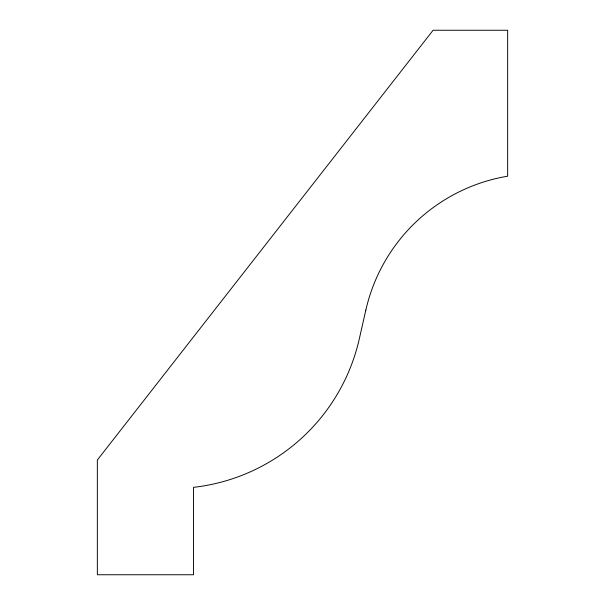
<?xml version="1.0" encoding="UTF-8"?>
<svg xmlns="http://www.w3.org/2000/svg" width="605" height="605" viewBox="0 0 605 605"><rect width="100%" height="100%" fill="white"/><g stroke="black" fill="none" stroke-linecap="round" stroke-linejoin="round"><path stroke-width="0.91" d="M365.836 310.108L359.287 338.966A192.148 192.148 0 0 1 193.494 487.343L193.494 574.75L97.344 574.75L97.344 460.004L433.104 30.25L507.655 30.25L507.655 176.191A175.095 175.095 0 0 0 365.836 310.108"/></g></svg>
